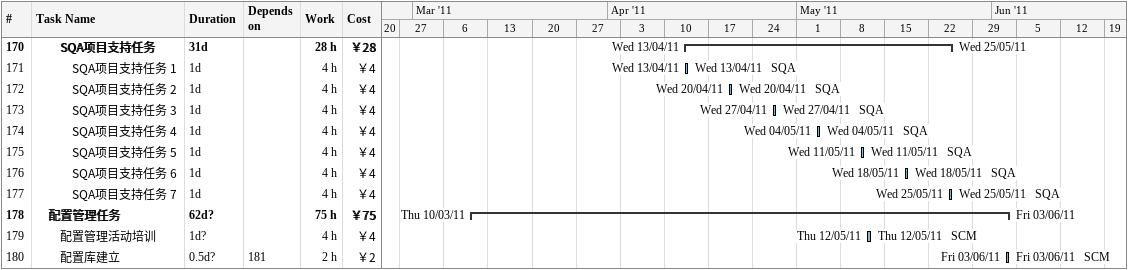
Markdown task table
| ID | Level | Task | Duration | Start | Finish | Predecessors | Resources | Work (h) | Cost (￥) |
|---|---|---|---|---|---|---|---|---|---|
| 170 | 3 | **SQA项目支持任务** | 31d | 2011-04-13 | 2011-05-25 |  |  | 28 | 28 |
| 171 | 4 | SQA项目支持任务 1 | 1d | 2011-04-13 | 2011-04-13 |  | SQA | 4 | 4 |
| 172 | 4 | SQA项目支持任务 2 | 1d | 2011-04-20 | 2011-04-20 |  | SQA | 4 | 4 |
| 173 | 4 | SQA项目支持任务 3 | 1d | 2011-04-27 | 2011-04-27 |  | SQA | 4 | 4 |
| 174 | 4 | SQA项目支持任务 4 | 1d | 2011-05-04 | 2011-05-04 |  | SQA | 4 | 4 |
| 175 | 4 | SQA项目支持任务 5 | 1d | 2011-05-11 | 2011-05-11 |  | SQA | 4 | 4 |
| 176 | 4 | SQA项目支持任务 6 | 1d | 2011-05-18 | 2011-05-18 |  | SQA | 4 | 4 |
| 177 | 4 | SQA项目支持任务 7 | 1d | 2011-05-25 | 2011-05-25 |  | SQA | 4 | 4 |
| 178 | 2 | **配置管理任务** | 62d? | 2011-03-10 | 2011-06-03 |  |  | 75 | 75 |
| 179 | 3 | 配置管理活动培训 | 1d? | 2011-05-12 | 2011-05-12 |  | SCM | 4 | 4 |
| 180 | 3 | 配置库建立 | 0.5d? | 2011-06-03 | 2011-06-03 | 181 | SCM | 2 | 2 |
